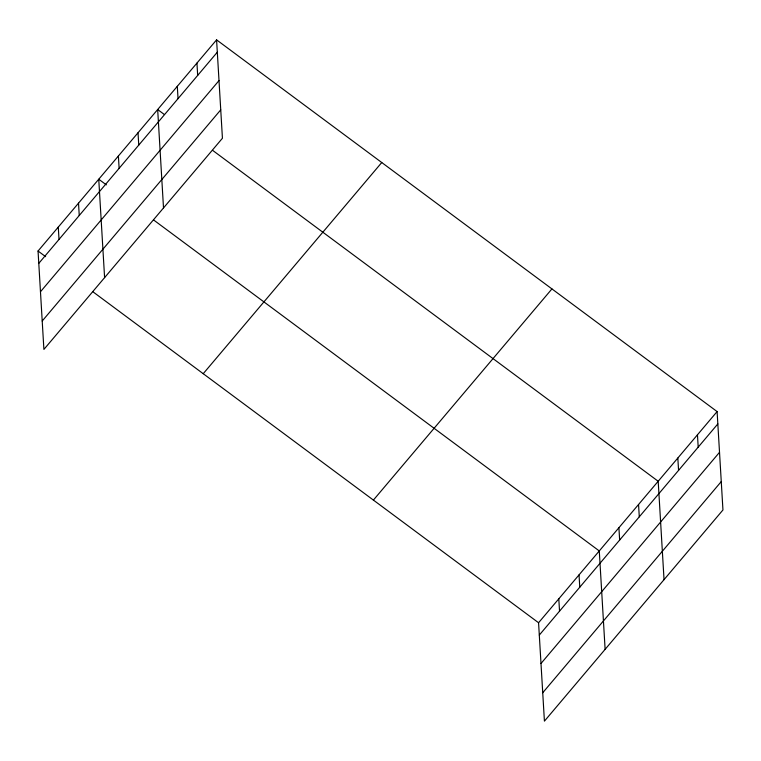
<?xml version="1.0" encoding="UTF-8"?>
<svg xmlns="http://www.w3.org/2000/svg" width="761" height="761" viewBox="0 0 761 761"><rect width="100%" height="100%" fill="white"/><g stroke="black" fill="none" stroke-linecap="round" stroke-linejoin="round"><path stroke-width="1.14" d="M216.581 39.857L222.431 138.245L43.9 349.423L38.05 251.025L216.581 39.857L717.1 411.577L722.95 509.975L544.419 721.143L538.569 622.755L717.1 411.577M38.782 263.363L217.313 52.186M40.466 291.758L219.006 80.59M42.207 321.018L220.738 109.85M203.225 373.699L381.756 162.521M373.404 500.082L551.934 288.914M539.302 635.083L717.842 423.915M540.995 663.487L719.525 452.31M542.736 692.748L721.266 481.57M164.309 114.473L157.67 109.546L163.51 207.934M212.728 150.431L658.189 481.266L664.039 579.663M106.34 184.866L98.749 179.225L104.599 277.622M153.808 220.119L599.278 550.954L605.119 649.342M38.05 251.025L45.641 256.666M93.108 291.92L538.569 622.755M697.466 434.807L698.198 447.145M677.832 458.036L678.565 470.374M638.555 504.495L639.288 516.833M618.912 527.725L619.644 540.063M579.035 574.888L579.777 587.216M558.802 598.821L559.535 611.15M196.947 63.087L197.679 75.415M177.303 86.316L178.036 98.645M138.026 132.775L138.759 145.104M118.393 155.995L119.125 168.333M78.516 203.158L79.249 215.496M58.283 227.092L59.016 239.43"/></g></svg>
